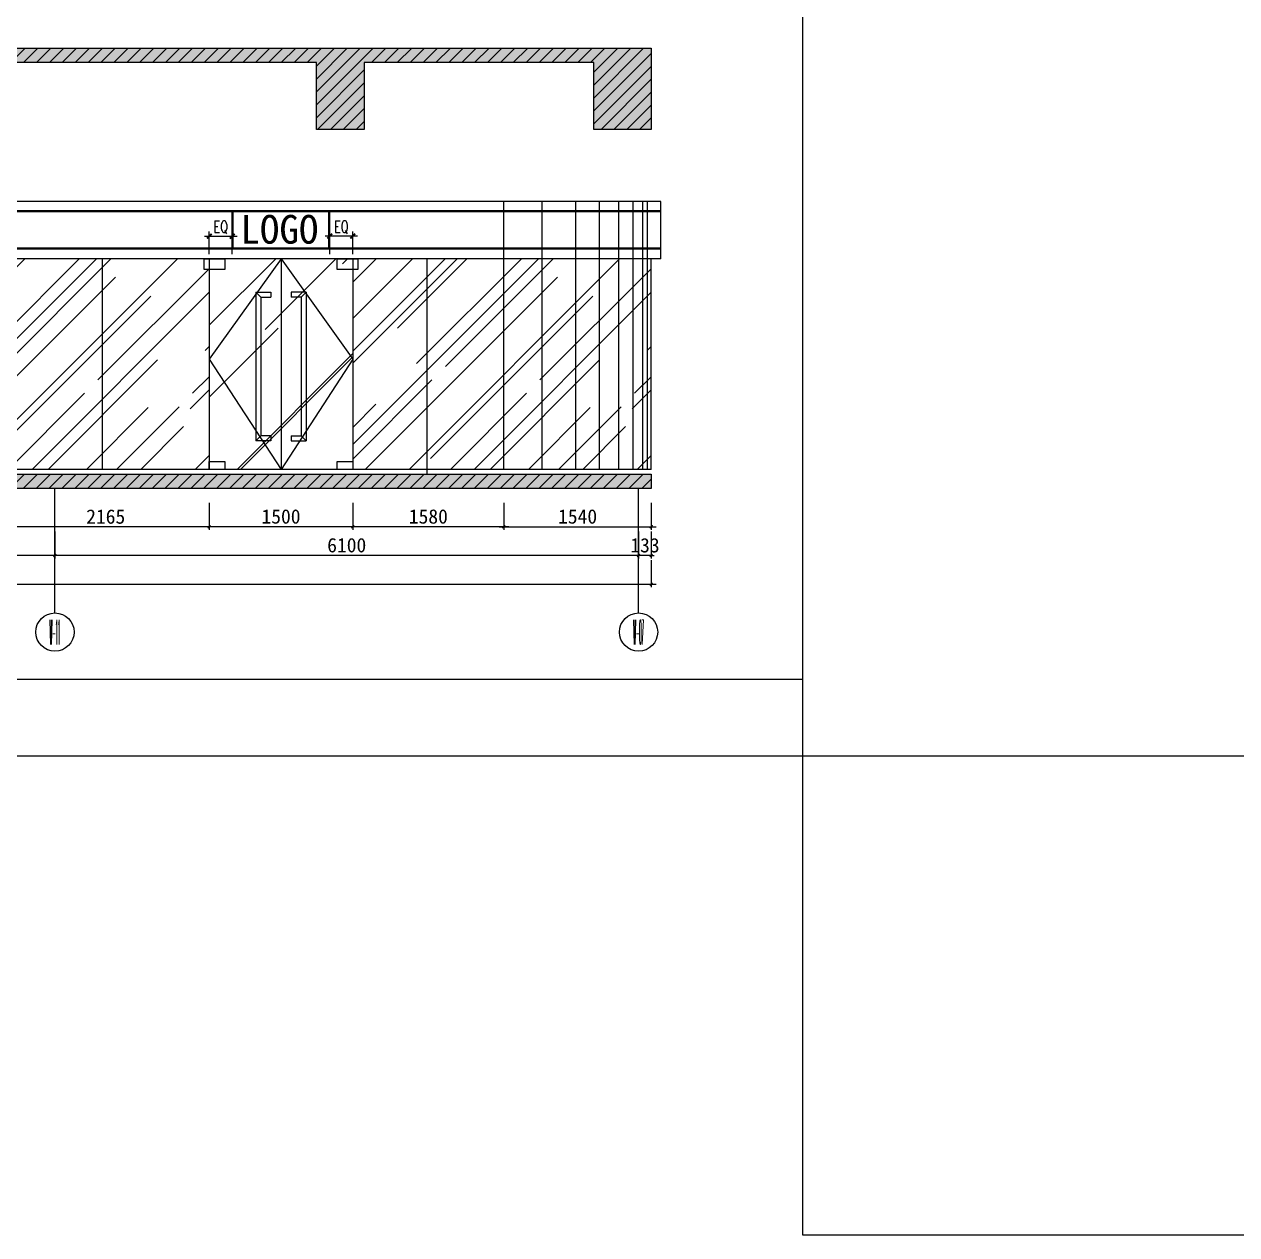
# Model space of a CAD drawing. Header units: millimetres. Extents: x 110215 to 630040, y -488650 to 141897.
# Drawn here: x 249808 to 262481, y -9761 to 2886 of the extents above; entities that cross this region are included whole.
import ezdxf
from ezdxf.enums import TextEntityAlignment as Align
from ezdxf.xclip import XClip

# ---------------------------------------------------------------- set-up
doc = ezdxf.new("R2010")
doc.units = ezdxf.units.MM
doc.header["$LTSCALE"] = 1000
doc.header["$XCLIPFRAME"] = 0
doc.layers.get('Defpoints').update_dxf_attribs({"color": 2})
for name, color, linetype in [('0-118标注', 2, 'Continuous'), ('0-140c立面材料填充', 250, 'Continuous'), ('0-140d立面材料分隔', 146, 'Continuous'), ('0-140立面图剖切线', 4, 'Continuous')]:
    doc.layers.add(name, color=color, linetype=linetype)
doc.styles.add('_TCH_AXIS', font='COMPLEX', dxfattribs={"bigfont": 'GBCBIG'})
doc.styles.add('COMPLEX', font='COMPLEX')
doc.styles.add('TXT', font='txt.shx', dxfattribs={"width": 0.7})
doc.styles.add('繁黑体', font='simhei.ttf')
doc.styles.add('黑体', font='simhei.ttf')
doc.dimstyles.new('50', dxfattribs={"dimscale": 50, "dimtxt": 3, "dimasz": 0.6, "dimexe": 0.6, "dimexo": 0.6, "dimtad": 1, "dimdec": 0, "dimdsep": 46, "dimtxsty": '黑体', "dimblk1": 'ARCHTICK', "dimblk2": 'ARCHTICK', "dimsah": 1, "dimcen": 0, "dimdle": 1, "dimclrd": 251, "dimclre": 251, "dimclrt": 2, "dimadec": 0, "dimazin": 0, "dimtfac": 1, "dimtdec": 0, "dimtix": 1, "dimtmove": 2, "dimatfit": 3, "dimldrblk": 'DOT', "dimfxl": 0, "dimtolj": 1, "dimtzin": 0, "dimarcsym": 0})
doc.dimstyles.new('副本 1-50', dxfattribs={"dimscale": 50, "dimtxt": 2.5, "dimasz": 1, "dimexe": 1, "dimexo": 1, "dimgap": 0.6, "dimtad": 1, "dimdec": 0, "dimrnd": 5, "dimzin": 0, "dimdsep": 46, "dimtxsty": 'TXT', "dimblk": 'ARCHTICK', "dimcen": 4, "dimdle": 1, "dimclrd": 3, "dimclre": 3, "dimclrt": 3, "dimadec": 0, "dimazin": 0, "dimtfac": 1, "dimtdec": 0, "dimtix": 1, "dimtmove": 2, "dimatfit": 3, "dimldrblk": 'ARCHTICK', "dimfxl": 0, "dimtolj": 1, "dimtzin": 0, "dimarcsym": 0})

# ---------------------------------------------------------------- blocks, each defined once
blk = doc.blocks.new('_ArchTick')
at = {"color": 0, "linetype": 'ByBlock', "const_width": 0.4}
blk.add_lwpolyline([(-0.5, -0.5), (0.5, 0.5)], dxfattribs=at)
blk = doc.blocks.new('*D130')
at = {"color": 3, "lineweight": -2, "transparency": 16777216}
for p, q in [((2433621, 314332), (2433281, 314332)), ((2433331, 314145), (2433331, 314382)), ((2433571, 314145), (2433571, 314382))]:
    blk.add_line(p, q, dxfattribs=at)
at = {"layer": 'Defpoints', "color": 0, "transparency": 16777216}
for p in [(2433331, 314332), (2433331, 314095), (2433571, 314095)]:
    blk.add_point(p, dxfattribs=at)
at = {"color": 3, "lineweight": -2, "transparency": 16777216, "xscale": 50, "yscale": 50, "zscale": 50, "rotation": 180}
blk.add_blockref('_ArchTick', (2433331, 314332), dxfattribs=at)
at = {"color": 3, "lineweight": -2, "transparency": 16777216, "xscale": 50, "yscale": 50, "zscale": 50}
blk.add_blockref('_ArchTick', (2433571, 314332), dxfattribs=at)
at = {"color": 3, "transparency": 16777216, "insert": (2433451, 314425), "char_height": 125, "attachment_point": 5, "style": 'TXT'}
blk.add_mtext('\\A1;EQ', dxfattribs=at)
blk = doc.blocks.new('*D131')
at = {"color": 3, "lineweight": -2, "transparency": 16777216}
for p, q in [((2432021, 314332), (2432361, 314332)), ((2432071, 314145), (2432071, 314382)), ((2432311, 314145), (2432311, 314382))]:
    blk.add_line(p, q, dxfattribs=at)
at = {"layer": 'Defpoints', "color": 0, "transparency": 16777216}
for p in [(2432311, 314332), (2432071, 314095), (2432311, 314095)]:
    blk.add_point(p, dxfattribs=at)
at = {"color": 3, "lineweight": -2, "transparency": 16777216, "xscale": 50, "yscale": 50, "zscale": 50, "rotation": 180}
blk.add_blockref('_ArchTick', (2432071, 314332), dxfattribs=at)
at = {"color": 3, "lineweight": -2, "transparency": 16777216, "xscale": 50, "yscale": 50, "zscale": 50}
blk.add_blockref('_ArchTick', (2432311, 314332), dxfattribs=at)
at = {"color": 3, "transparency": 16777216, "insert": (2432191, 314425), "char_height": 125, "attachment_point": 5, "style": 'TXT'}
blk.add_mtext('\\A1;EQ', dxfattribs=at)
blk = doc.blocks.new('*D763')
at = {"color": 251, "lineweight": -2, "transparency": 16777216}
for p, q in [((350429, 7941), (350429, 7661)), ((351969, 7941), (351969, 7661)), ((350379, 7691), (352019, 7691))]:
    blk.add_line(p, q, dxfattribs=at)
at = {"layer": 'Defpoints', "color": 0, "transparency": 16777216}
for p in [(350429, 8091), (351969, 8091), (351969, 7691)]:
    blk.add_point(p, dxfattribs=at)
at = {"color": 251, "lineweight": -2, "transparency": 16777216, "xscale": 30, "yscale": 30, "zscale": 30, "rotation": 180}
blk.add_blockref('_ArchTick', (350429, 7691), dxfattribs=at)
at = {"color": 251, "lineweight": -2, "transparency": 16777216, "xscale": 30, "yscale": 30, "zscale": 30}
blk.add_blockref('_ArchTick', (351969, 7691), dxfattribs=at)
at = {"color": 2, "transparency": 16777216, "insert": (351199, 7798), "char_height": 150, "attachment_point": 5, "style": '黑体'}
blk.add_mtext('\\A1;1540', dxfattribs=at)
blk = doc.blocks.new('_DOT')
at = {"color": 0, "linetype": 'ByBlock'}
blk.add_line((-0.5, 0), (-1, 0), dxfattribs=at)
at = {"color": 0, "linetype": 'ByBlock', "const_width": 0.5}
blk.add_lwpolyline([(-0.25, 0, 1), (0.25, 0, 1)], format="xyb", close=True, dxfattribs=at)
blk = doc.blocks.new('*D764')
at = {"color": 251, "lineweight": -2, "transparency": 16777216}
for p, q in [((348849, 7941), (348849, 7661)), ((350429, 7941), (350429, 7661)), ((350479, 7691), (348799, 7691))]:
    blk.add_line(p, q, dxfattribs=at)
at = {"layer": 'Defpoints', "color": 0, "transparency": 16777216}
for p in [(348849, 8091), (350429, 8091), (348849, 7691)]:
    blk.add_point(p, dxfattribs=at)
at = {"color": 251, "lineweight": -2, "transparency": 16777216, "xscale": 30, "yscale": 30, "zscale": 30, "rotation": 180}
blk.add_blockref('_ArchTick', (348849, 7691), dxfattribs=at)
at = {"color": 251, "lineweight": -2, "transparency": 16777216, "xscale": 30, "yscale": 30, "zscale": 30}
blk.add_blockref('_ArchTick', (350429, 7691), dxfattribs=at)
at = {"color": 2, "transparency": 16777216, "insert": (349639, 7798), "char_height": 150, "attachment_point": 5, "style": '黑体'}
blk.add_mtext('\\A1;1580', dxfattribs=at)
blk = doc.blocks.new('*D765')
at = {"color": 251, "lineweight": -2, "transparency": 16777216}
for p, q in [((347349, 7941), (347349, 7661)), ((348849, 7941), (348849, 7661)), ((348899, 7691), (347299, 7691))]:
    blk.add_line(p, q, dxfattribs=at)
at = {"layer": 'Defpoints', "color": 0, "transparency": 16777216}
for p in [(347349, 8091), (348849, 8091), (347349, 7691)]:
    blk.add_point(p, dxfattribs=at)
at = {"color": 251, "lineweight": -2, "transparency": 16777216, "xscale": 30, "yscale": 30, "zscale": 30, "rotation": 180}
blk.add_blockref('_ArchTick', (347349, 7691), dxfattribs=at)
at = {"color": 251, "lineweight": -2, "transparency": 16777216, "xscale": 30, "yscale": 30, "zscale": 30}
blk.add_blockref('_ArchTick', (348849, 7691), dxfattribs=at)
at = {"color": 2, "transparency": 16777216, "insert": (348099, 7798), "char_height": 150, "attachment_point": 5, "style": '黑体'}
blk.add_mtext('\\A1;1500', dxfattribs=at)
blk = doc.blocks.new('*D766')
at = {"color": 251, "lineweight": -2, "transparency": 16777216}
for p, q in [((345184, 7941), (345184, 7661)), ((347349, 7941), (347349, 7661)), ((347399, 7691), (345134, 7691))]:
    blk.add_line(p, q, dxfattribs=at)
at = {"layer": 'Defpoints', "color": 0, "transparency": 16777216}
for p in [(345184, 8091), (347349, 8091), (345184, 7691)]:
    blk.add_point(p, dxfattribs=at)
at = {"color": 251, "lineweight": -2, "transparency": 16777216, "xscale": 30, "yscale": 30, "zscale": 30, "rotation": 180}
blk.add_blockref('_ArchTick', (345184, 7691), dxfattribs=at)
at = {"color": 251, "lineweight": -2, "transparency": 16777216, "xscale": 30, "yscale": 30, "zscale": 30}
blk.add_blockref('_ArchTick', (347349, 7691), dxfattribs=at)
at = {"color": 2, "transparency": 16777216, "insert": (346267, 7797), "char_height": 150, "attachment_point": 5, "style": '黑体'}
blk.add_mtext('\\A1;2165', dxfattribs=at)
blk = doc.blocks.new('*D816')
at = {"color": 251, "lineweight": -2, "transparency": 16777216}
for p, q in [((351836, 7641), (351836, 7361)), ((351969, 7641), (351969, 7361)), ((351836, 7391), (351806, 7391)), ((351969, 7391), (351836, 7391)), ((351969, 7391), (351999, 7391))]:
    blk.add_line(p, q, dxfattribs=at)
at = {"layer": 'Defpoints', "color": 0, "transparency": 16777216}
for p in [(351836, 7691), (351969, 7691), (351836, 7391)]:
    blk.add_point(p, dxfattribs=at)
at = {"color": 251, "lineweight": -2, "transparency": 16777216, "xscale": 30, "yscale": 30, "zscale": 30}
blk.add_blockref('_ArchTick', (351836, 7391), dxfattribs=at)
at = {"color": 251, "lineweight": -2, "transparency": 16777216, "xscale": 30, "yscale": 30, "zscale": 30, "rotation": 180}
blk.add_blockref('_ArchTick', (351969, 7391), dxfattribs=at)
at = {"color": 2, "transparency": 16777216, "insert": (351903, 7497), "char_height": 150, "attachment_point": 5, "style": '黑体'}
blk.add_mtext('\\A1;133', dxfattribs=at)
blk = doc.blocks.new('*D817')
at = {"color": 251, "lineweight": -2, "transparency": 16777216}
for p, q in [((345736, 7641), (345736, 7361)), ((351836, 7641), (351836, 7361)), ((351886, 7391), (345686, 7391))]:
    blk.add_line(p, q, dxfattribs=at)
at = {"layer": 'Defpoints', "color": 0, "transparency": 16777216}
for p in [(345736, 7691), (351836, 7691), (345736, 7391)]:
    blk.add_point(p, dxfattribs=at)
at = {"color": 251, "lineweight": -2, "transparency": 16777216, "xscale": 30, "yscale": 30, "zscale": 30, "rotation": 180}
blk.add_blockref('_ArchTick', (345736, 7391), dxfattribs=at)
at = {"color": 251, "lineweight": -2, "transparency": 16777216, "xscale": 30, "yscale": 30, "zscale": 30}
blk.add_blockref('_ArchTick', (351836, 7391), dxfattribs=at)
at = {"color": 2, "transparency": 16777216, "insert": (348786, 7498), "char_height": 150, "attachment_point": 5, "style": '黑体'}
blk.add_mtext('\\A1;6100', dxfattribs=at)
blk = doc.blocks.new('*D818')
at = {"color": 251, "lineweight": -2, "transparency": 16777216}
for p, q in [((337336, 7641), (337336, 7361)), ((345736, 7641), (345736, 7361)), ((345786, 7391), (337286, 7391))]:
    blk.add_line(p, q, dxfattribs=at)
at = {"layer": 'Defpoints', "color": 0, "transparency": 16777216}
for p in [(337336, 7691), (345736, 7691), (337336, 7391)]:
    blk.add_point(p, dxfattribs=at)
at = {"color": 251, "lineweight": -2, "transparency": 16777216, "xscale": 30, "yscale": 30, "zscale": 30, "rotation": 180}
blk.add_blockref('_ArchTick', (337336, 7391), dxfattribs=at)
at = {"color": 251, "lineweight": -2, "transparency": 16777216, "xscale": 30, "yscale": 30, "zscale": 30}
blk.add_blockref('_ArchTick', (345736, 7391), dxfattribs=at)
at = {"color": 2, "transparency": 16777216, "insert": (341536, 7498), "char_height": 150, "attachment_point": 5, "style": '黑体'}
blk.add_mtext('\\A1;8400', dxfattribs=at)
blk = doc.blocks.new('*D828')
at = {"color": 251, "lineweight": -2, "transparency": 16777216}
for p, q in [((269244, 7341), (269244, 7061)), ((351969, 7341), (351969, 7061)), ((269194, 7091), (352019, 7091))]:
    blk.add_line(p, q, dxfattribs=at)
at = {"layer": 'Defpoints', "color": 0, "transparency": 16777216}
for p in [(269244, 7391), (351969, 7391), (351969, 7091)]:
    blk.add_point(p, dxfattribs=at)
at = {"color": 251, "lineweight": -2, "transparency": 16777216, "xscale": 30, "yscale": 30, "zscale": 30, "rotation": 180}
blk.add_blockref('_ArchTick', (269244, 7091), dxfattribs=at)
at = {"color": 251, "lineweight": -2, "transparency": 16777216, "xscale": 30, "yscale": 30, "zscale": 30}
blk.add_blockref('_ArchTick', (351969, 7091), dxfattribs=at)
at = {"color": 2, "transparency": 16777216, "insert": (310607, 7197), "char_height": 150, "attachment_point": 5, "style": '黑体'}
blk.add_mtext('\\A1;82725', dxfattribs=at)
blk = doc.blocks.new('_AXISO')
blk.add_circle((0, 0), 0.5)
at = {"style": 'COMPLEX', "width": 1.041667}
blk.add_attdef('A', text='', height=0.56, dxfattribs=at).set_placement((-0.25, -0.28), (0.25, -0.28), align=Align.FIT)
blk = doc.blocks.new('*D852')
at = {"color": 251, "lineweight": -2, "transparency": 16777216}
for p, q in [((273671, 8151), (273671, 7851)), ((282071, 8151), (282071, 7851)), ((273621, 7881), (282121, 7881))]:
    blk.add_line(p, q, dxfattribs=at)
at = {"layer": 'Defpoints', "color": 0, "transparency": 16777216}
for p in [(273671, 8181), (282071, 8181), (282071, 7881)]:
    blk.add_point(p, dxfattribs=at)
at = {"color": 251, "lineweight": -2, "transparency": 16777216, "xscale": 30, "yscale": 30, "zscale": 30, "rotation": 180}
blk.add_blockref('_ArchTick', (273671, 7881), dxfattribs=at)
at = {"color": 251, "lineweight": -2, "transparency": 16777216, "xscale": 30, "yscale": 30, "zscale": 30}
blk.add_blockref('_ArchTick', (282071, 7881), dxfattribs=at)
at = {"color": 2, "transparency": 16777216, "insert": (277871, 7988), "char_height": 150, "attachment_point": 5, "style": '黑体'}
blk.add_mtext('\\A1;8400', dxfattribs=at)
blk = doc.blocks.new('*D855')
at = {"color": 251, "lineweight": -2, "transparency": 16777216}
for p, q in [((264722, 7836), (264722, 7551)), ((290301, 7851), (290301, 7551)), ((290351, 7581), (264672, 7581))]:
    blk.add_line(p, q, dxfattribs=at)
at = {"layer": 'Defpoints', "color": 0, "transparency": 16777216}
for p in [(264722, 7866), (290301, 7881), (264722, 7581)]:
    blk.add_point(p, dxfattribs=at)
at = {"color": 251, "lineweight": -2, "transparency": 16777216, "xscale": 30, "yscale": 30, "zscale": 30, "rotation": 180}
blk.add_blockref('_ArchTick', (264722, 7581), dxfattribs=at)
at = {"color": 251, "lineweight": -2, "transparency": 16777216, "xscale": 30, "yscale": 30, "zscale": 30}
blk.add_blockref('_ArchTick', (290301, 7581), dxfattribs=at)
at = {"color": 2, "transparency": 16777216, "insert": (277511, 7687), "char_height": 150, "attachment_point": 5, "style": '黑体'}
blk.add_mtext('\\A1;25579', dxfattribs=at)
blk = doc.blocks.new('kjlkj')
at = {"layer": '0-140c立面材料填充'}
h = blk.add_hatch(dxfattribs=at)
h.set_pattern_fill('AR-RROOF', color=256, scale=50, angle=45, style=0)
h.set_pattern_definition([(45, (2419215.6, 311894.9), (1077.63, 2873.68), [19050, -2540, 6350, -1270]), (45, (2419961, 313538.3), (-2092.4, 296.35), [3810, -419.1, 7620, -952.5]), (45, (2418901.25, 313107.2), (4068.056, 5271.41), [10160, -1778, 5080, -1270])])
h.paths.add_polyline_path([(2433571.1, 314094.9), (2432071.1, 314094.9), (2432071.1, 311894.9), (2433571.1, 311894.9)])
at = {"color": 8}
for p, q in [((2432311.1, 314194.9), (2432311.1, 314594.9)), ((2432321.1, 314194.9), (2432321.1, 314594.9)), ((2433321.1, 314194.9), (2433321.1, 314594.9)), ((2433331.1, 314194.9), (2433331.1, 314594.9))]:
    blk.add_line(p, q, dxfattribs=at)
for points in [[(2432821.1, 314094.9), (2432071.1, 313044.9), (2432821.1, 311894.9)], [(2432821.1, 314094.9), (2433571.1, 313044.9), (2432821.1, 311894.9)]]:
    blk.add_lwpolyline(points, dxfattribs=at)
at = {"layer": '0-140d立面材料分隔'}
for p, q in [((2432071.1, 314094.9), (2432071.1, 311894.9)), ((2432821.1, 314094.9), (2432821.1, 311894.9)), ((2433571.1, 314094.9), (2433571.1, 311894.9))]:
    blk.add_line(p, q, dxfattribs=at)
at = {"layer": '0-140d立面材料分隔', "color": 1}
for p, q in [((2432609.7, 313694.9, -219.5), (2432556.9, 313744.9, -219.5)), ((2432556.9, 313744.9, -219.5), (2432556.9, 312194.9)), ((2432556.9, 313744.9, -219.5), (2432715.4, 313744.9, -219.5)), ((2432609.7, 313694.9, -219.5), (2432609.7, 312244.9)), ((2432609.7, 313694.9, -219.5), (2432715.4, 313694.9, -219.5)), ((2432715.4, 313744.9, -219.5), (2432715.4, 313694.9, -219.5)), ((2432926.8, 313744.9, -219.5), (2432926.8, 313694.9, -219.5)), ((2433085.4, 313744.9, -219.5), (2432926.8, 313744.9, -219.5)), ((2433032.5, 313694.9, -219.5), (2432926.8, 313694.9, -219.5)), ((2433032.5, 313694.9, -219.5), (2433085.4, 313744.9, -219.5)), ((2433032.5, 313694.9, -219.5), (2433032.5, 312244.9)), ((2433085.4, 313744.9, -219.5), (2433085.4, 312194.9)), ((2432609.7, 312244.9), (2432556.9, 312194.9)), ((2432715.4, 312194.9), (2432556.9, 312194.9)), ((2432715.4, 312244.9), (2432609.7, 312244.9)), ((2432715.4, 312244.9), (2432715.4, 312194.9)), ((2432926.8, 312244.9), (2433032.5, 312244.9)), ((2432926.8, 312244.9), (2432926.8, 312194.9)), ((2432926.8, 312194.9), (2433085.4, 312194.9)), ((2433032.5, 312244.9), (2433085.4, 312194.9))]:
    blk.add_line(p, q, dxfattribs=at)
for points in [[(2432018.3, 314094.9), (2432233.1, 314094.9), (2432233.1, 313984.9), (2432018.3, 313984.9)], [(2433409.2, 314094.9), (2433624, 314094.9), (2433624, 313984.9), (2433409.2, 313984.9)], [(2432071.1, 311978.2), (2432233.1, 311978.2), (2432233.1, 311894.9), (2432071.1, 311894.9)], [(2433409.2, 311978.2), (2433571.1, 311978.2), (2433571.1, 311894.9), (2433409.2, 311894.9)]]:
    blk.add_lwpolyline(points, close=True, dxfattribs=at)
at = {"color": 1, "style": '繁黑体'}
blk.add_text('LOGO', height=300, dxfattribs=at).set_placement((2432396, 314253.3, -219.5))
at = {"color": 8}
dim = blk.add_linear_dim(base=(2432311.1, 314332.1), p1=(2432071.1, 314094.9), p2=(2432311.1, 314094.9), text='EQ', dimstyle='副本 1-50', dxfattribs=at)
dim.commit()
dim.dimension.update_dxf_attribs({"geometry": '*D131', "text_midpoint": (2432191.1, 314424.6)})
dim = blk.add_linear_dim(base=(2433331.1, 314332.1), p1=(2433571.1, 314094.9), p2=(2433331.1, 314094.9), angle=180, text='EQ', dimstyle='副本 1-50', dxfattribs=at)
dim.commit()
dim.dimension.update_dxf_attribs({"geometry": '*D130', "text_midpoint": (2433451.1, 314424.6)})
blk = doc.blocks.new('dvdfsdfs')
h = blk.add_hatch()
h.set_pattern_fill('ANSI31', color=250, scale=30)
h.paths.add_polyline_path([(269244.4, 8240.8), (351969.4, 8240.8), (351969.4, 8090.8), (269244.4, 8090.8)])
h.paths.add_polyline_path([(351969.4, 12690.4), (351969.4, 11840.4), (351369.4, 11840.4), (351369.4, 12540.4), (348969.4, 12540.4), (348969.4, 11840.4), (348469.4, 11840.4), (348469.4, 12540.4), (345044.4, 12540.4), (345044.4, 11840.4), (344444.4, 11840.4), (344444.4, 12540.4), (342914.4, 12540.4), (342914.4, 11840.4), (342314.4, 11840.4), (342314.4, 12540.4), (339414.4, 12540.4), (339414.4, 11840.4), (338914.4, 11840.4), (338914.4, 12540.4), (337814.4, 12540.4), (337814.4, 11840.4), (337214.4, 11840.4), (337214.4, 12540.4), (334680, 12540.4), (334680, 11840.4), (334080, 11840.4), (334080, 12540.4), (331929.9, 12540.4), (331929.9, 11840.4), (331429.9, 11840.4), (331429.9, 12540.4), (329129.9, 12540.4), (329129.9, 11840.4), (328629.9, 11840.4), (328629.9, 12540.4), (326379.9, 12540.4), (326379.9, 11840.4), (325779.9, 11840.4), (325779.9, 12540.4), (323329.9, 12540.4), (323329.9, 11840.4), (322829.9, 11840.4), (322829.9, 12540.4), (320329.9, 12540.4), (320329.9, 11840.4), (319829.9, 11840.4), (319829.9, 12540.4), (317681.3, 12540.4), (317681.3, 11840.4), (317081.3, 11840.4), (317081.3, 12540.4), (315231.3, 12540.4), (315231.3, 11840.4), (314695.9, 11840.4), (314695.9, 12540.4), (313897.8, 12540.4), (313897.8, 11840.4), (313318.8, 11840.4), (313318.8, 12540.4), (311318, 12540.4), (311318, 11840.4), (310691.4, 11840.4), (310691.4, 12540.4), (308229.9, 12540.4), (308229.9, 11840.4), (307729.9, 11840.4), (307729.9, 12540.4), (305779.9, 12540.4), (305779.9, 11840.4), (305179.9, 11840.4), (305179.9, 12540.4), (303430.8, 12540.4), (303430.8, 11840.4), (302930.8, 11840.4), (302930.8, 12540.4), (301180.2, 12540.4), (301180.2, 11840.4), (300580.2, 11840.4), (300580.2, 12540.4), (298430.1, 12540.4), (298430.1, 11840.4), (297830.1, 11840.4), (297830.1, 12540.4), (295530.1, 12540.4), (295530.1, 11840.4), (294930.1, 11840.4), (294930.1, 12540.4), (292779.9, 12540.4), (292779.9, 11840.4), (292179.9, 11840.4), (292179.9, 12540.4), (289928.9, 12540.4), (289928.9, 11840.4), (289428.9, 11840.4), (289428.9, 12540.4), (287128.9, 12540.4), (287128.9, 11840.4), (286628.9, 11840.4), (286628.9, 12540.4), (284355.7, 12540.4), (284355.7, 11840.4), (283756.6, 11840.4), (283756.6, 12540.4), (281529.9, 12540.4), (281529.9, 11840.4), (281029.9, 11840.4), (281029.9, 12540.4), (278729.9, 12540.4), (278729.9, 11840.4), (278229.9, 11840.4), (278229.9, 12540.4), (269843.9, 12540.4), (269843.9, 11840.4), (269244.4, 11840.4), (269244.4, 12690.4)])
at = {"layer": '0-140c立面材料填充'}
h = blk.add_hatch(dxfattribs=at)
h.set_pattern_fill('AR-CONC', color=256)
h.paths.add_polyline_path([(351969.4, 12690.4), (351969.4, 11840.4), (351369.4, 11840.4), (351369.4, 12540.4), (348969.4, 12540.4), (348969.4, 11840.4), (348469.4, 11840.4), (348469.4, 12540.4), (345044.4, 12540.4), (345044.4, 11840.4), (344444.4, 11840.4), (344444.4, 12540.4), (342914.4, 12540.4), (342914.4, 11840.4), (342314.4, 11840.4), (342314.4, 12540.4), (339414.4, 12540.4), (339414.4, 11840.4), (338914.4, 11840.4), (338914.4, 12540.4), (337814.4, 12540.4), (337814.4, 11840.4), (337214.4, 11840.4), (337214.4, 12540.4), (334680, 12540.4), (334680, 11840.4), (334080, 11840.4), (334080, 12540.4), (331929.9, 12540.4), (331929.9, 11840.4), (331429.9, 11840.4), (331429.9, 12540.4), (329129.9, 12540.4), (329129.9, 11840.4), (328629.9, 11840.4), (328629.9, 12540.4), (326379.9, 12540.4), (326379.9, 11840.4), (325779.9, 11840.4), (325779.9, 12540.4), (323329.9, 12540.4), (323329.9, 11840.4), (322829.9, 11840.4), (322829.9, 12540.4), (320329.9, 12540.4), (320329.9, 11840.4), (319829.9, 11840.4), (319829.9, 12540.4), (317681.3, 12540.4), (317681.3, 11840.4), (317081.3, 11840.4), (317081.3, 12540.4), (315231.3, 12540.4), (315231.3, 11840.4), (314695.9, 11840.4), (314695.9, 12540.4), (313897.8, 12540.4), (313897.8, 11840.4), (313318.8, 11840.4), (313318.8, 12540.4), (311318, 12540.4), (311318, 11840.4), (310691.4, 11840.4), (310691.4, 12540.4), (308229.9, 12540.4), (308229.9, 11840.4), (307729.9, 11840.4), (307729.9, 12540.4), (305779.9, 12540.4), (305779.9, 11840.4), (305179.9, 11840.4), (305179.9, 12540.4), (303430.8, 12540.4), (303430.8, 11840.4), (302930.8, 11840.4), (302930.8, 12540.4), (301180.2, 12540.4), (301180.2, 11840.4), (300580.2, 11840.4), (300580.2, 12540.4), (298430.1, 12540.4), (298430.1, 11840.4), (297830.1, 11840.4), (297830.1, 12540.4), (295530.1, 12540.4), (295530.1, 11840.4), (294930.1, 11840.4), (294930.1, 12540.4), (292779.9, 12540.4), (292779.9, 11840.4), (292179.9, 11840.4), (292179.9, 12540.4), (289928.9, 12540.4), (289928.9, 11840.4), (289428.9, 11840.4), (289428.9, 12540.4), (287128.9, 12540.4), (287128.9, 11840.4), (286628.9, 11840.4), (286628.9, 12540.4), (284355.7, 12540.4), (284355.7, 11840.4), (283756.6, 11840.4), (283756.6, 12540.4), (281529.9, 12540.4), (281529.9, 11840.4), (281029.9, 11840.4), (281029.9, 12540.4), (278729.9, 12540.4), (278729.9, 11840.4), (278229.9, 11840.4), (278229.9, 12540.4), (269843.9, 12540.4), (269843.9, 11840.4), (269244.4, 11840.4), (269244.4, 12690.4)])
h = blk.add_hatch(dxfattribs=at)
h.set_pattern_fill('AR-RROOF', color=256, scale=600, angle=45)
h.set_pattern_definition([(45, (350139.3, 94921.34), (509.117, 1357.645), [9000, -1200, 3000, -600]), (45, (350491.4, 95697.74), (-988.535, 140.007), [1800, -198, 3600, -450]), (45, (349990.8, 95494.1), (1921.9162, 2490.43), [4800, -840, 2400, -600])])
h.paths.add_polyline_path([(345184.4, 10490.8), (345184.4, 8290.8), (347347.4, 8290.8), (347347.4, 10490.8)])
h = blk.add_hatch(dxfattribs=at)
h.set_pattern_fill('AR-RROOF', color=256, scale=600, angle=45)
h.set_pattern_definition([(45, (354759.3, 94921.34), (509.117, 1357.645), [9000, -1200, 3000, -600]), (45, (355111.4, 95697.74), (-988.535, 140.007), [1800, -198, 3600, -450]), (45, (354610.8, 95494.1), (1921.9162, 2490.43), [4800, -840, 2400, -600])])
h.paths.add_polyline_path([(351967.4, 8290.8), (351967.4, 10490.8), (348849.4, 10490.8), (348849.4, 8290.8)])
h = blk.add_hatch(dxfattribs=at)
h.set_pattern_fill('AR-CONC', color=256)
h.paths.add_polyline_path([(269244.4, 8240.8), (351969.4, 8240.8), (351969.4, 8090.8), (269244.4, 8090.8)])
for points in [[(351969.4, 12690.4), (351969.4, 11840.4), (351369.4, 11840.4), (351369.4, 12540.4), (348969.4, 12540.4), (348969.4, 11840.4), (348469.4, 11840.4), (348469.4, 12540.4), (345044.4, 12540.4), (345044.4, 11840.4), (344444.4, 11840.4), (344444.4, 12540.4), (342914.4, 12540.4), (342914.4, 11840.4), (342314.4, 11840.4), (342314.4, 12540.4), (339414.4, 12540.4), (339414.4, 11840.4), (338914.4, 11840.4), (338914.4, 12540.4), (337814.4, 12540.4), (337814.4, 11840.4), (337214.4, 11840.4), (337214.4, 12540.4), (334680, 12540.4), (334680, 11840.4), (334080, 11840.4), (334080, 12540.4), (331929.9, 12540.4)], [(269244.4, 12690.4), (351969.4, 12690.4)]]:
    blk.add_lwpolyline(points)
blk.add_lwpolyline([(269244.4, 8240.8), (351969.4, 8240.8), (351969.4, 8090.8), (269244.4, 8090.8)], close=True)
at = {"layer": '0-118标注'}
for p, q in [((345736.2, 6790.8, 13.8), (345736.2, 8090.8)), ((351836.2, 6790.8, 13.8), (351836.2, 8090.8))]:
    blk.add_line(p, q, dxfattribs=at)
at = {"layer": '0-140c立面材料填充', "color": 251}
for p, q in [((350829.4, 8290.8), (350829.4, 11090.8)), ((351179.4, 8290.8), (351179.4, 11090.8)), ((351429.4, 8290.8), (351429.4, 11090.8)), ((351629.4, 8290.8), (351629.4, 11090.8)), ((351779.4, 8290.8), (351779.4, 11090.8)), ((351879.4, 8290.8), (351879.4, 11090.8)), ((351929.4, 8290.8), (351929.4, 11090.8)), ((346234.6, 8290.8), (346234.6, 10490.8)), ((349625.9, 8238), (349625.9, 10490.8))]:
    blk.add_line(p, q, dxfattribs=at)
at = {"layer": '0-140d立面材料分隔'}
for p, q in [((350429.4, 8290.8), (350429.4, 11090.8)), ((352069.4, 10990.8), (344284.4, 10990.8)), ((352069.4, 10980.8), (344284.4, 10980.8)), ((352069.4, 10600.8), (344284.4, 10600.8)), ((352069.4, 10590.8), (344284.4, 10590.8)), ((352069.4, 10490.8), (344284.4, 10490.8))]:
    blk.add_line(p, q, dxfattribs=at)
at = {"layer": '0-140立面图剖切线'}
for p, q in [((352069.4, 11090.8), (269244.4, 11090.8)), ((352069.4, 10490.8), (352069.4, 11090.8)), ((351969.4, 8290.8), (351969.4, 10490.8)), ((351969.4, 8290.8), (269244.4, 8290.8))]:
    blk.add_line(p, q, dxfattribs=at)
at = {"color": 8}
blk.add_blockref('kjlkj', (-2084721.8, -303604.1), dxfattribs=at)
at = {"layer": '0-118标注'}
ref = blk.add_blockref('_AXISO', (345736.2, 6590.8, 13.8), dxfattribs=dict(at, xscale=400, yscale=400, zscale=400))
ref.add_attrib('A', 'W-11', dxfattribs={"layer": '0', "height": 257.36, "style": '_TCH_AXIS', "width": 0.121622}).set_placement((345681.1, 6462.2, 13.8), (345791.4, 6462.2, 13.8), align=Align.FIT)
ref = blk.add_blockref('_AXISO', (351836.2, 6590.8, 13.8), dxfattribs=dict(at, xscale=400, yscale=400, zscale=400))
ref.add_attrib('A', 'W-07', dxfattribs={"layer": '0', "height": 257.36, "style": '_TCH_AXIS', "width": 0.107143}).set_placement((351781.1, 6462.2, 13.8), (351891.4, 6462.2, 13.8), align=Align.FIT)
for base, p1, p2, picture, middle in [((345184.4, 7690.8), (347349.4, 8090.8), (345184.4, 8090.8), '*D766', (346266.9, 7797.1)), ((347349.4, 7690.8), (348849.4, 8090.8), (347349.4, 8090.8), '*D765', (348099.4, 7797.9)), ((348849.4, 7690.8), (350429.4, 8090.8), (348849.4, 8090.8), '*D764', (349639.4, 7797.9)), ((351969.4, 7690.8), (350429.4, 8090.8), (351969.4, 8090.8), '*D763', (351199.4, 7797.9)), ((337336.2, 7390.8), (345736.2, 7690.8), (337336.2, 7690.8), '*D818', (341536.2, 7497.9)), ((345736.2, 7390.8), (351836.2, 7690.8), (345736.2, 7690.8), '*D817', (348786.2, 7497.9)), ((351836.2, 7390.8), (351969.4, 7690.8), (351836.2, 7690.8), '*D816', (351902.8, 7497.1)), ((351969.4, 7090.8), (269244.4, 7390.8), (351969.4, 7390.8), '*D828', (310606.9, 7197.1))]:
    dim = blk.add_linear_dim(base=base, p1=p1, p2=p2, dimstyle='50', override={"dimfxl": 5, "dimarcsym": 1})
    dim.commit()
    dim.dimension.update_dxf_attribs({"geometry": picture, "text_midpoint": middle})
blk = doc.blocks.new('sdfsdfsfgf')
h = blk.add_hatch()
h.set_pattern_fill('ANSI31', color=250, scale=30)
h.set_pattern_definition([(45, (-34213, 10545.97), (-67.35192, 67.35192), [])])
h.paths.add_polyline_path([(264736.8, 13180.8), (290306.8, 13180.8), (290306.8, 12330.8), (289700.7, 12330.8), (289700.7, 13030.8), (287921, 13030.8), (287921, 12330.8), (287421, 12330.8), (287421, 13030.8), (285121, 13030.8), (285121, 12330.8), (284621, 12330.8), (284621, 13030.8), (282388.8, 13030.8), (282388.8, 12330.8), (281788.2, 12330.8), (281788.2, 13030.8), (281408.2, 13030.8), (281408.2, 12330.8), (281009.2, 12330.8), (281009.2, 13030.8), (279521, 13030.8), (279521, 12330.8), (279021, 12330.8), (279021, 13030.8), (276721, 13030.8), (276721, 12330.8), (276221, 12330.8), (276221, 13030.8), (273971.1, 13030.8), (273971.1, 12330.8), (273371.1, 12330.8), (273371.1, 13030.8), (270821.1, 13030.8), (270821.1, 12330.8), (270321.1, 12330.8), (270321.1, 13030.8), (268671.1, 13030.8), (268671.1, 12330.8), (268171.1, 12330.8), (268171.1, 13030.8), (265770.8, 13030.8), (265770.8, 12330.8), (265170.8, 12330.8), (265170.8, 13030.8), (264736.8, 13030.8)])
h.paths.add_polyline_path([(264736.8, 8731.2), (290300.9, 8731.2), (290300.9, 8581.2), (264736.8, 8581.2)])
at = {"layer": '0-140c立面材料填充'}
h = blk.add_hatch(dxfattribs=at)
h.set_pattern_fill('AR-CONC', color=256)
h.set_pattern_definition([(50, (-34213, 10545.97), (182.18467, -15.939086), [19.05, -209.55]), (355, (-34213, 10545.97), (-35.24342, 191.05685), [15.24, -167.64058]), (100.451445, (-34197.82, 10544.64), (146.94125, 175.11775), [16.19001, -178.09024]), (46.1842, (-34213, 10596.77), (271.07904, -42.04233), [28.575, -314.325]), (96.63556, (-34190.4, 10593.26), (237.40413, 247.42612), [24.28502, -267.1356]), (351.18415, (-34213, 10596.77), (237.40413, 247.42612), [22.85997, -251.45973]), (21, (-34187.6, 10584.07), (151.61439, -102.2652), [19.05, -209.55]), (326, (-34187.6, 10584.07), (61.80203, 184.18797), [15.24, -167.64]), (71.451445, (-34174.96, 10575.55), (213.41642, 81.92277), [16.19001, -178.08994]), (37.5, (-34213, 10545.97), (3.088603, 84.555039), [0, -165.608, 0, -170.18, 0, -168.275]), (7.5, (-34213, 10545.97), (66.819663, 100.180575), [0, -97.028, 0, -161.798, 0, -64.135]), (327.5, (-34269.64, 10545.97), (135.590595, -5.728744), [0, -63.5, 0, -198.12, 0, -262.89]), (317.5, (-34295.04, 10545.97), (148.12918, 25.42649), [0, -82.55, 0, -131.572, 0, -186.69])])
h.paths.add_polyline_path([(264736.8, 13180.8), (290306.8, 13180.8), (290306.8, 12330.8), (289700.7, 12330.8), (289700.7, 13030.8), (287921, 13030.8), (287921, 12330.8), (287421, 12330.8), (287421, 13030.8), (285121, 13030.8), (285121, 12330.8), (284621, 12330.8), (284621, 13030.8), (282388.8, 13030.8), (282388.8, 12330.8), (281788.2, 12330.8), (281788.2, 13030.8), (281408.2, 13030.8), (281408.2, 12330.8), (281009.2, 12330.8), (281009.2, 13030.8), (279521, 13030.8), (279521, 12330.8), (279021, 12330.8), (279021, 13030.8), (276721, 13030.8), (276721, 12330.8), (276221, 12330.8), (276221, 13030.8), (273971.1, 13030.8), (273971.1, 12330.8), (273371.1, 12330.8), (273371.1, 13030.8), (270821.1, 13030.8), (270821.1, 12330.8), (270321.1, 12330.8), (270321.1, 13030.8), (268671.1, 13030.8), (268671.1, 12330.8), (268171.1, 12330.8), (268171.1, 13030.8), (265770.8, 13030.8), (265770.8, 12330.8), (265170.8, 12330.8), (265170.8, 13030.8), (264736.8, 13030.8)])
h.paths.add_polyline_path([(264736.8, 8731.2), (290300.9, 8731.2), (290300.9, 8581.2), (264736.8, 8581.2)])
for points in [[(264736.8, 13180.8), (290306.8, 13180.8)], [(279021, 13030.8), (276721, 13030.8), (276721, 12330.8), (276221, 12330.8), (276221, 13030.8), (273971.1, 13030.8), (273971.1, 12330.8), (273371.1, 12330.8), (273371.1, 13030.8), (270821.1, 13030.8), (270821.1, 12330.8), (270321.1, 12330.8), (270321.1, 13030.8), (268671.1, 13030.8), (268671.1, 12330.8), (268171.1, 12330.8), (268171.1, 13030.8), (265770.8, 13030.8), (265770.8, 12330.8), (265170.8, 12330.8), (265170.8, 13030.8), (264736.8, 13030.8), (264736.8, 13180.8)]]:
    blk.add_lwpolyline(points)
blk.add_lwpolyline([(264736.8, 8731.2), (290300.9, 8731.2), (290300.9, 8581.2), (264736.8, 8581.2)], close=True)
at = {"layer": '0-140d立面材料分隔'}
for p, q in [((290100.9, 11481.2), (268280.9, 11481.2)), ((290100.9, 11471.2), (268280.9, 11471.2)), ((290100.9, 11091.2), (268280.9, 11091.2)), ((290100.9, 11081.2), (268280.9, 11081.2)), ((290100.9, 10981.2), (268280.9, 10981.2))]:
    blk.add_line(p, q, dxfattribs=at)
at = {"layer": '0-140立面图剖切线'}
for p, q in [((290300.9, 11581.2), (264736.8, 11581.2)), ((290300.9, 8781.2), (264736.8, 8781.2))]:
    blk.add_line(p, q, dxfattribs=at)
at = {"color": 5}
for base, p1, p2, picture, middle in [((282070.9, 7881.2), (273670.9, 8181.2), (282070.9, 8181.2), '*D852', (277870.9, 7988.3)), ((264721.8, 7581.2), (290300.9, 7881.2), (264721.8, 7866.2), '*D855', (277511.4, 7687.5))]:
    dim = blk.add_linear_dim(base=base, p1=p1, p2=p2, dimstyle='50', override={"dimfxl": 6, "dimarcsym": 1}, dxfattribs=at)
    dim.commit()
    dim.dimension.update_dxf_attribs({"geometry": picture, "text_midpoint": middle})

msp = doc.modelspace()

# ---------------------------------------------------------------- linework, layer by layer
msp.add_line((257942.3, -3961.1), (232396.9, -3961.1))
for points in [[(232396.9, 15350.1), (257942.3, 15350.1), (257942.3, -4761.1), (232396.9, -4761.1)], [(262942.3, -4761.1), (257942.3, -4761.1), (257942.3, -9761.1), (262942.3, -9761.1)]]:
    msp.add_lwpolyline(points, close=True)

# ---------------------------------------------------------------- block references
ref = msp.add_blockref('dvdfsdfs', (-83018.2, -10055.6))
XClip(ref).set_block_clipping_path([(288024.3682720694, 6094.4817562175), (307185.7998161536, 15350.053184789)])
ref = msp.add_blockref('dvdfsdfs', (-95607.3, -10055.6))
XClip(ref).set_block_clipping_path([(329370.5288768476, 6094.4817562175), (353549.5805330921, 15350.053184789)])
ref = msp.add_blockref('sdfsdfsfgf', (-14457.1, -10546))
XClip(ref).set_block_clipping_path([(280707.6370317178, 6584.8788202881), (290964.3555684385, 15840.4502488596)])

doc.saveas('drawing.dxf')
